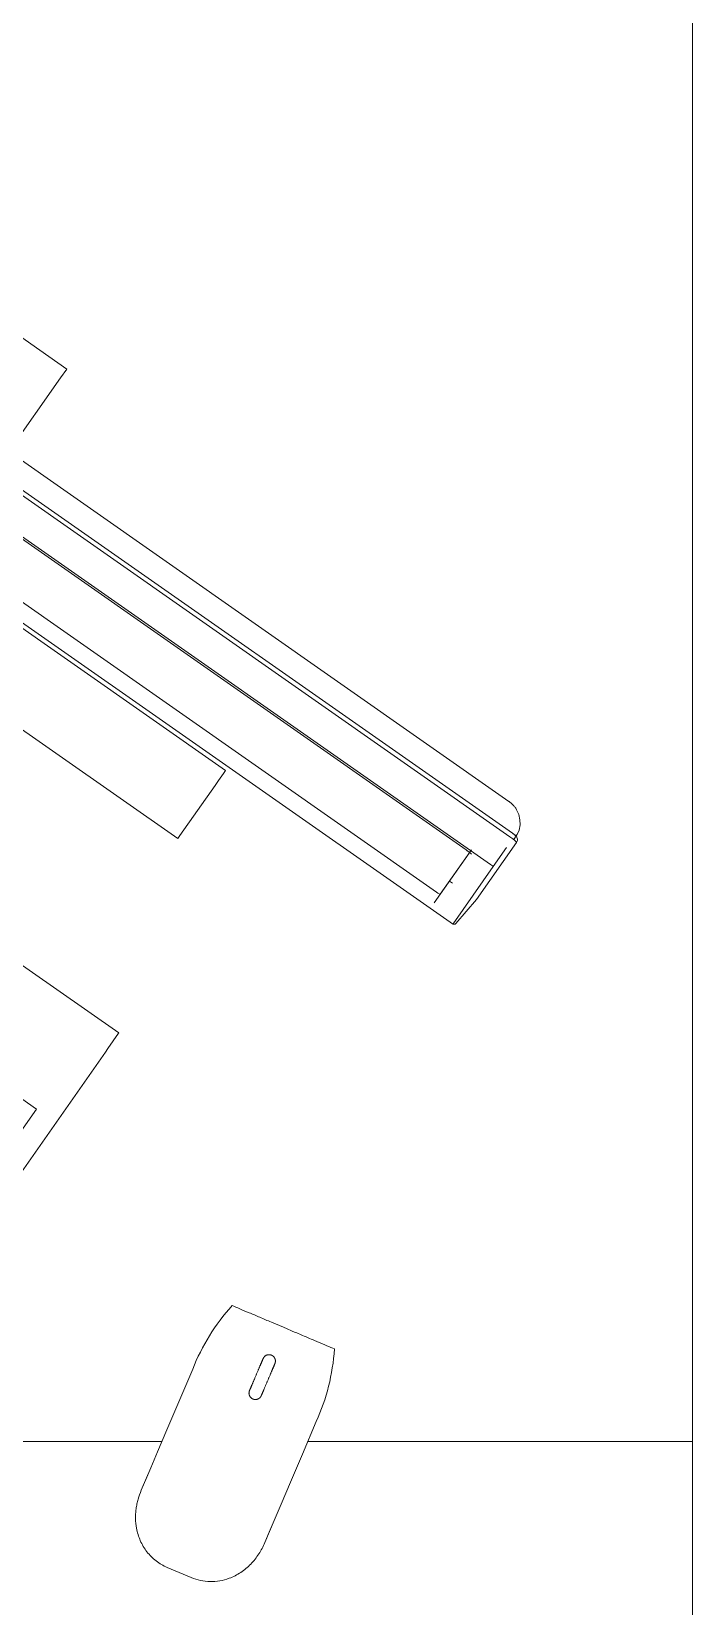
# Model space of a CAD drawing. Header units: inches. Extents: x 1 to 4637, y -664 to 702.
# Drawn here: x 2234.27 to 2246.29, y 376.42 to 405.07 of the extents above; entities that cross this region are included whole.
import ezdxf

# ---------------------------------------------------------------- set-up
doc = ezdxf.new("R2010")
doc.units = ezdxf.units.IN
doc.header["$MEASUREMENT"] = 0
doc.layers.add('I-FURN', color=30, linetype='Continuous', lineweight=9)
doc.layers.add('I-WALL', color=2, linetype='Continuous', lineweight=9)

# ---------------------------------------------------------------- blocks, each defined once
blk = doc.blocks.new('Desk - Group 1 - No Side Chairs-2319773-New Construction - Tel_Data_Elec Plan')
at = {"layer": 'I-FURN'}
for p, q in [((9.334, 2.384), (9.116, 2.476)), ((9.551, 2.291), (9.334, 2.384)), ((7.777, 1.839), (7.605, 1.435)), ((9.852, 0.481), (10.024, 0.885)), ((6.996, 0), (0, 0)), ((0, 0), (6.996, 0)), ((20, 0), (9.648, 0)), ((9.648, 0), (72, 0)), ((7.223, -1.986), (7.44, -2.078)), ((7.44, -2.078), (7.658, -2.17)), ((10.677, -7.082), (13.811, -2.607)), ((11.93, -6.048), (14.075, -2.984)), ((14.413, -7.787), (11.93, -6.048)), ((10.435, -7.428), (10.63, -7.15)), ((10.63, -7.15), (10.677, -7.082)), ((10.432, -7.432), (10.435, -7.428)), ((10.432, -7.432), (25.267, -17.82)), ((4.355, -9.416), (3.626, -10.458)), ((4.306, -9.422), (3.928, -9.858)), ((25.435, -24.17), (4.407, -9.447)), ((25.435, -24.17), (4.408, -9.447)), ((3.198, -10.9), (3.927, -9.858)), ((3.927, -9.858), (3.198, -10.9)), ((4.021, -10.765), (4.699, -9.797)), ((4.588, -9.956), (4.05, -10.723)), ((24.834, -24.124), (4.656, -9.996)), ((4.362, -10.156), (4.42, -10.196)), ((4.362, -10.156), (4.42, -10.196)), ((3.626, -10.458), (3.38, -10.809)), ((3.672, -10.497), (24.699, -25.221)), ((24.296, -24.892), (4.118, -10.764)), ((3.252, -10.951), (3.206, -11.016)), ((3.206, -11.016), (3.275, -11.065)), ((3.275, -11.065), (24.302, -25.788)), ((3.319, -11.001), (24.346, -25.725)), ((3.319, -11.001), (24.346, -25.725)), ((8.682, -11.937), (9.321, -11.023)), ((9.321, -11.023), (9.36, -10.969)), ((22.311, -20.037), (9.36, -10.969)), ((3.337, -11.643), (23.736, -25.927)), ((8.528, -12.155), (8.618, -12.028)), ((8.618, -12.028), (8.682, -11.937)), ((8.495, -12.204), (8.528, -12.155)), ((8.495, -12.204), (21.446, -21.272)), ((11.492, -19.349), (12.442, -17.992)), ((11.379, -19.51), (11.492, -19.349)), ((11.379, -19.51), (13.594, -21.061))]:
    blk.add_line(p, q, dxfattribs=at)
at = {"layer": 'I-FURN', "flags": 128}
for points in [[(7.777, 1.839), (7.696, 1.648), (7.605, 1.435), (7.481, 1.142), (7.31, 0.739), (7.094, 0.23), (6.842, -0.363)], [(9.089, -1.317), (9.341, -0.724), (9.557, -0.215), (9.728, 0.189), (9.852, 0.481), (9.943, 0.694), (10.024, 0.885)], [(7.841, -0.835), (7.841, -0.836), (7.841, -0.836), (7.84, -0.837), (7.839, -0.839), (7.839, -0.841), (7.837, -0.844), (7.836, -0.847), (7.835, -0.85), (7.833, -0.854), (7.831, -0.858), (7.829, -0.863), (7.827, -0.868), (7.825, -0.874), (7.822, -0.88), (7.819, -0.886), (7.817, -0.893), (7.814, -0.9), (7.81, -0.908), (7.807, -0.915), (7.804, -0.924), (7.8, -0.932), (7.796, -0.941), (7.792, -0.95), (7.788, -0.959), (7.784, -0.969), (7.78, -0.979), (7.776, -0.989), (7.771, -1), (7.767, -1.01), (7.762, -1.021), (7.758, -1.032), (7.753, -1.043), (7.748, -1.054), (7.743, -1.066), (7.738, -1.077), (7.734, -1.088), (7.729, -1.1), (7.724, -1.112), (7.719, -1.123), (7.717, -1.126)], [(7.795, -0.943), (7.799, -0.934), (7.803, -0.926), (7.806, -0.918), (7.809, -0.91), (7.813, -0.902), (7.816, -0.895), (7.819, -0.888), (7.821, -0.881), (7.824, -0.875), (7.826, -0.87), (7.829, -0.864), (7.831, -0.86), (7.833, -0.855), (7.834, -0.851), (7.836, -0.848), (7.837, -0.844), (7.838, -0.842), (7.839, -0.84), (7.84, -0.838), (7.841, -0.836), (7.841, -0.836), (7.841, -0.835)], [(7.841, -0.835), (7.843, -0.831), (7.845, -0.827), (7.847, -0.823), (7.85, -0.819), (7.852, -0.815), (7.855, -0.811), (7.858, -0.807), (7.861, -0.804), (7.864, -0.8), (7.867, -0.797), (7.871, -0.794), (7.874, -0.791), (7.878, -0.788), (7.882, -0.785), (7.885, -0.783), (7.889, -0.78), (7.893, -0.778), (7.898, -0.776), (7.902, -0.774), (7.906, -0.772), (7.911, -0.771), (7.915, -0.769), (7.919, -0.768), (7.924, -0.767), (7.929, -0.766), (7.933, -0.765), (7.938, -0.765), (7.942, -0.764), (7.947, -0.764), (7.952, -0.764), (7.956, -0.765), (7.961, -0.765), (7.966, -0.766), (7.97, -0.766), (7.975, -0.767), (7.979, -0.769), (7.984, -0.77), (7.988, -0.771), (7.993, -0.773), (7.997, -0.775), (8.001, -0.777), (8.005, -0.779), (8.009, -0.782), (8.013, -0.784), (8.017, -0.787), (8.021, -0.79), (8.024, -0.793), (8.028, -0.796), (8.031, -0.799), (8.034, -0.802), (8.037, -0.806), (8.04, -0.809), (8.043, -0.813), (8.046, -0.817), (8.048, -0.821), (8.05, -0.825), (8.053, -0.829), (8.055, -0.833), (8.056, -0.838), (8.058, -0.842), (8.059, -0.846), (8.061, -0.851), (8.062, -0.855), (8.063, -0.86), (8.064, -0.865), (8.064, -0.869), (8.064, -0.874), (8.065, -0.878), (8.065, -0.883), (8.064, -0.888), (8.064, -0.892), (8.064, -0.897), (8.063, -0.902), (8.062, -0.906), (8.061, -0.911), (8.059, -0.915), (8.058, -0.92), (8.056, -0.924), (8.055, -0.926)], [(7.717, -1.126), (7.713, -1.138), (7.708, -1.15), (7.703, -1.161), (7.698, -1.173), (7.693, -1.184), (7.688, -1.196), (7.683, -1.207), (7.679, -1.218), (7.674, -1.229), (7.669, -1.24), (7.665, -1.25), (7.66, -1.261), (7.656, -1.271), (7.652, -1.281), (7.648, -1.291), (7.644, -1.3), (7.64, -1.309), (7.636, -1.318), (7.632, -1.327), (7.629, -1.335), (7.625, -1.343), (7.622, -1.351), (7.619, -1.358), (7.616, -1.365), (7.613, -1.371), (7.611, -1.377), (7.608, -1.383), (7.606, -1.388), (7.604, -1.393), (7.602, -1.398), (7.601, -1.402), (7.599, -1.405), (7.598, -1.408), (7.597, -1.411), (7.596, -1.413), (7.595, -1.415), (7.594, -1.416), (7.594, -1.417), (7.594, -1.418)], [(7.932, -1.217), (7.937, -1.206), (7.942, -1.194), (7.947, -1.183), (7.952, -1.171), (7.956, -1.16), (7.961, -1.148), (7.966, -1.137), (7.971, -1.126), (7.975, -1.115), (7.98, -1.104), (7.984, -1.093), (7.989, -1.083), (7.993, -1.073), (7.997, -1.063), (8.002, -1.053), (8.006, -1.044), (8.01, -1.034), (8.013, -1.025), (8.017, -1.017), (8.02, -1.009), (8.024, -1.001), (8.027, -0.993), (8.03, -0.986), (8.033, -0.979), (8.036, -0.972), (8.038, -0.966), (8.041, -0.961), (8.043, -0.955), (8.045, -0.951), (8.047, -0.946), (8.049, -0.942), (8.05, -0.939), (8.052, -0.935), (8.053, -0.933), (8.054, -0.931), (8.054, -0.929), (8.055, -0.927), (8.055, -0.927), (8.055, -0.926)], [(8.055, -0.926), (8.055, -0.927), (8.055, -0.927), (8.055, -0.928), (8.054, -0.93), (8.053, -0.932), (8.052, -0.935), (8.051, -0.938), (8.049, -0.941), (8.048, -0.945), (8.046, -0.949), (8.044, -0.954), (8.041, -0.959), (8.039, -0.965), (8.037, -0.971), (8.034, -0.977), (8.031, -0.984), (8.028, -0.991), (8.025, -0.999), (8.021, -1.006), (8.018, -1.015), (8.014, -1.023), (8.011, -1.032)], [(7.808, -1.509), (7.806, -1.513), (7.804, -1.517), (7.802, -1.521), (7.8, -1.525), (7.797, -1.529), (7.794, -1.533), (7.792, -1.536), (7.789, -1.54), (7.785, -1.543), (7.782, -1.547), (7.779, -1.55), (7.775, -1.553), (7.771, -1.556), (7.768, -1.559), (7.764, -1.561), (7.76, -1.564), (7.756, -1.566), (7.752, -1.568), (7.747, -1.57), (7.743, -1.572), (7.739, -1.573), (7.734, -1.575), (7.73, -1.576), (7.725, -1.577), (7.721, -1.578), (7.716, -1.579), (7.711, -1.579), (7.707, -1.579), (7.702, -1.579), (7.698, -1.579), (7.693, -1.579), (7.688, -1.579), (7.684, -1.578), (7.679, -1.577), (7.674, -1.576), (7.67, -1.575), (7.665, -1.574), (7.661, -1.572), (7.657, -1.571), (7.652, -1.569), (7.648, -1.567), (7.644, -1.565), (7.64, -1.562), (7.636, -1.56), (7.632, -1.557), (7.629, -1.554), (7.625, -1.551), (7.622, -1.548), (7.618, -1.545), (7.615, -1.542), (7.612, -1.538), (7.609, -1.534), (7.606, -1.531), (7.604, -1.527), (7.601, -1.523), (7.599, -1.519), (7.597, -1.515), (7.595, -1.511), (7.593, -1.506), (7.591, -1.502), (7.59, -1.497), (7.589, -1.493), (7.587, -1.488), (7.587, -1.484), (7.586, -1.479), (7.585, -1.475), (7.585, -1.47), (7.585, -1.465), (7.585, -1.461), (7.585, -1.456), (7.585, -1.451), (7.586, -1.447), (7.587, -1.442), (7.587, -1.438), (7.589, -1.433), (7.59, -1.429), (7.591, -1.424), (7.593, -1.42), (7.594, -1.418)], [(7.594, -1.418), (7.594, -1.417), (7.594, -1.417), (7.595, -1.415), (7.595, -1.414), (7.596, -1.412), (7.597, -1.409), (7.599, -1.406), (7.6, -1.403), (7.602, -1.399), (7.604, -1.395), (7.606, -1.39), (7.608, -1.385), (7.61, -1.379), (7.613, -1.373), (7.615, -1.367), (7.618, -1.36), (7.621, -1.353), (7.625, -1.345), (7.628, -1.337), (7.631, -1.329), (7.635, -1.321), (7.639, -1.312), (7.643, -1.303), (7.647, -1.293), (7.651, -1.284), (7.655, -1.274), (7.659, -1.264), (7.664, -1.253), (7.668, -1.243), (7.673, -1.232)], [(7.808, -1.509), (7.808, -1.508), (7.809, -1.508), (7.809, -1.506), (7.81, -1.505), (7.811, -1.503), (7.812, -1.5), (7.813, -1.497), (7.815, -1.494), (7.816, -1.49), (7.818, -1.486), (7.82, -1.481), (7.822, -1.476), (7.825, -1.47), (7.827, -1.464), (7.83, -1.458), (7.833, -1.451), (7.836, -1.444), (7.839, -1.436), (7.842, -1.428), (7.846, -1.42), (7.849, -1.412), (7.853, -1.403), (7.857, -1.394), (7.861, -1.384), (7.865, -1.375), (7.869, -1.365), (7.874, -1.355), (7.878, -1.344), (7.882, -1.334), (7.887, -1.323), (7.892, -1.312), (7.896, -1.301), (7.901, -1.29), (7.906, -1.278), (7.911, -1.267), (7.916, -1.255), (7.921, -1.244), (7.926, -1.232), (7.931, -1.221), (7.932, -1.217)], [(7.888, -1.32), (7.884, -1.331), (7.879, -1.341), (7.875, -1.352), (7.87, -1.362), (7.866, -1.372), (7.862, -1.382), (7.858, -1.391), (7.854, -1.4), (7.85, -1.409), (7.847, -1.418), (7.843, -1.426), (7.84, -1.434), (7.837, -1.442), (7.834, -1.449), (7.831, -1.456), (7.828, -1.462), (7.825, -1.468), (7.823, -1.474), (7.821, -1.479), (7.819, -1.484), (7.817, -1.489), (7.815, -1.493), (7.813, -1.496), (7.812, -1.499), (7.811, -1.502), (7.81, -1.504), (7.809, -1.506), (7.809, -1.507), (7.808, -1.508), (7.808, -1.509)], [(4.306, -9.422), (4.318, -9.413), (4.328, -9.41), (4.336, -9.41), (4.34, -9.41), (4.344, -9.411), (4.346, -9.411), (4.349, -9.412), (4.351, -9.413), (4.352, -9.413), (4.354, -9.414), (4.356, -9.415), (4.357, -9.415), (4.359, -9.416), (4.36, -9.417), (4.362, -9.418), (4.363, -9.419), (4.365, -9.42), (4.367, -9.42), (4.368, -9.421), (4.37, -9.422), (4.372, -9.423), (4.374, -9.424), (4.375, -9.426), (4.377, -9.427), (4.379, -9.428), (4.381, -9.429), (4.383, -9.43), (4.385, -9.431), (4.387, -9.433), (4.389, -9.434), (4.391, -9.435), (4.393, -9.437), (4.395, -9.438), (4.397, -9.439), (4.399, -9.441), (4.401, -9.442), (4.403, -9.444), (4.405, -9.445), (4.407, -9.447), (4.407, -9.447)], [(4.021, -10.687), (4.021, -10.688), (4.022, -10.688), (4.023, -10.689), (4.024, -10.69), (4.025, -10.692), (4.027, -10.693), (4.029, -10.695), (4.031, -10.697), (4.034, -10.699), (4.036, -10.701), (4.039, -10.704), (4.042, -10.706), (4.045, -10.709), (4.048, -10.711), (4.052, -10.714), (4.055, -10.717), (4.059, -10.72), (4.063, -10.723), (4.067, -10.726), (4.071, -10.729), (4.075, -10.732), (4.079, -10.735), (4.083, -10.738), (4.088, -10.742), (4.092, -10.745), (4.097, -10.748), (4.101, -10.751), (4.106, -10.755), (4.11, -10.758), (4.115, -10.761), (4.118, -10.764)], [(3.2, -11.494), (3.159, -11.405), (3.137, -11.31), (3.135, -11.216), (3.153, -11.124), (3.191, -11.04)], [(3.198, -10.9), (3.184, -10.933), (3.183, -10.96), (3.187, -10.977), (3.192, -10.988), (3.196, -10.995), (3.199, -11), (3.202, -11.004), (3.204, -11.007), (3.207, -11.01), (3.209, -11.012), (3.211, -11.014), (3.213, -11.016), (3.215, -11.018), (3.217, -11.02), (3.219, -11.021), (3.22, -11.023), (3.222, -11.025), (3.224, -11.026), (3.226, -11.028), (3.228, -11.03), (3.23, -11.032), (3.233, -11.033), (3.235, -11.035), (3.237, -11.037), (3.239, -11.038), (3.241, -11.04), (3.244, -11.042), (3.246, -11.044), (3.248, -11.046), (3.251, -11.048), (3.253, -11.049), (3.256, -11.051), (3.258, -11.053), (3.261, -11.055), (3.263, -11.057), (3.266, -11.059), (3.269, -11.061), (3.271, -11.062), (3.274, -11.064), (3.275, -11.065)]]:
    blk.add_lwpolyline(points, dxfattribs=at)
at = {"layer": 'I-FURN'}
for centre, major_axis, start_param, end_param in [((4.404, -9.451), (-0.0493, 0.0345), 4.712389, 5.497787), ((4.652, -10.001), (-0.0645, 0.0452), 4.712389, 6.283185), ((3.675, -10.493), (-0.0493, 0.0345), 0, 1.570796), ((3.675, -10.493), (-0.0493, 0.0345), 0, 0.785398), ((3.327, -10.99), (-0.129, 0.09), 0, 1.570796), ((3.327, -10.99), (-0.129, 0.09), 0, 1.570796)]:
    blk.add_ellipse(centre, major_axis=major_axis, ratio=0.087156, start_param=start_param, end_param=end_param, dxfattribs=at)
for points, knots in [([(9.116, 2.476), (9.061, 2.499), (8.948, 2.535), (8.772, 2.554), (8.595, 2.54), (8.404, 2.488), (8.21, 2.389), (8.027, 2.237), (7.88, 2.049), (7.807, 1.912), (7.777, 1.839)], [-1, -1, -1, -1, -0.892857, -0.785714, -0.678571, -0.571429, -0.428571, -0.285714, -0.142857, 0, 0, 0, 0]), ([(10.024, 0.885), (10.047, 0.939), (10.077, 1.023), (10.104, 1.136), (10.119, 1.224), (10.128, 1.313), (10.13, 1.43), (10.113, 1.598), (10.05, 1.806), (9.929, 2.011), (9.76, 2.181), (9.625, 2.259), (9.551, 2.291)], [-1, -1, -1, -1, -0.892857, -0.839286, -0.785714, -0.732143, -0.678571, -0.571429, -0.428571, -0.285714, -0.142857, 0, 0, 0, 0]), ([(6.51, -1.683), (6.551, -1.7), (6.642, -1.739), (6.784, -1.8), (6.912, -1.854), (7.046, -1.911), (7.15, -1.955), (7.223, -1.986)], [-1, -1, -1, -1, -0.75, -0.5, -0.375, -0.25, 0, 0, 0, 0]), ([(7.658, -2.17), (7.73, -2.201), (7.834, -2.245), (7.968, -2.302), (8.096, -2.356), (8.238, -2.417), (8.33, -2.455), (8.37, -2.473)], [-1, -1, -1, -1, -0.75, -0.625, -0.5, -0.25, 0, 0, 0, 0]), ([(3.191, -11.04), (3.196, -11.031), (3.203, -11.021), (3.205, -11.017), (3.206, -11.016)], [0, 0, 0, 0, 0.5, 0.75, 0.75, 0.75, 0.75])]:
    blk.add_open_spline(points, degree=3, knots=knots, dxfattribs=at)
for points in [[(6.842, -0.363), (6.748, -0.571), (6.598, -0.998), (6.527, -1.451), (6.51, -1.683)], [(8.37, -2.473), (8.526, -2.299), (8.802, -1.934), (9.005, -1.529), (9.089, -1.317)], [(3.36, -11.658), (3.343, -11.648), (3.312, -11.626), (3.27, -11.588), (3.232, -11.544), (3.21, -11.511), (3.2, -11.494)]]:
    blk.add_open_spline(points, degree=3, dxfattribs=at)

msp = doc.modelspace()

# ---------------------------------------------------------------- linework, layer by layer
at = {"layer": 'I-WALL', "color": 250, "lineweight": 20}
msp.add_line((2246.286, 462.522), (2246.286, 318.022), dxfattribs=at)

# ---------------------------------------------------------------- block references
at = {"layer": 'I-FURN', "rotation": 180}
msp.add_blockref('Desk - Group 1 - No Side Chairs-2319773-New Construction - Tel_Data_Elec Plan', (2246.286, 379.419), dxfattribs=at)

doc.saveas('drawing.dxf')
